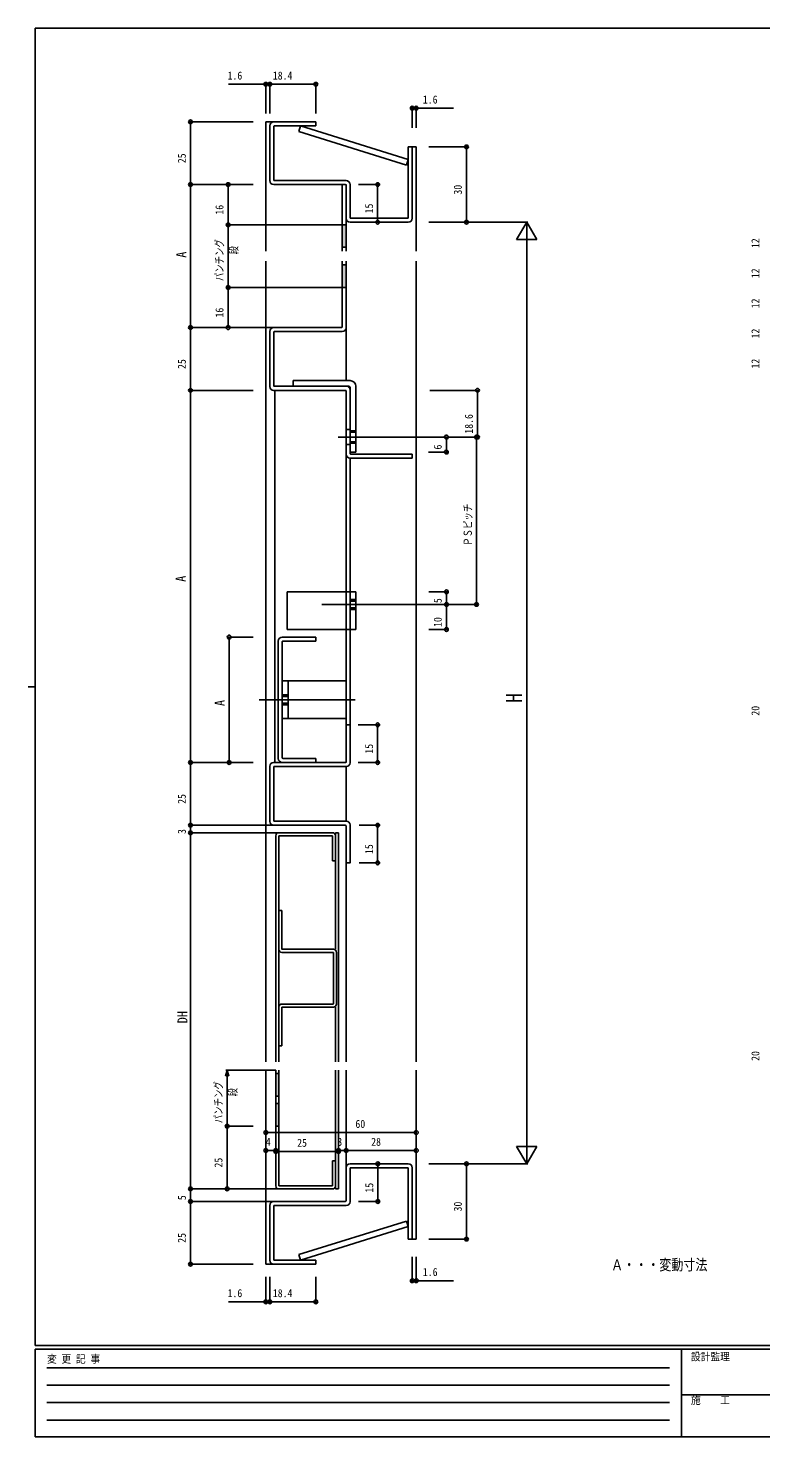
# Model space of a CAD drawing. Units: millimetres, scale not verified. Extents: x -397 to 397, y -282 to 282.
# Drawn here: x -397 to -105, y -282 to 279 of the extents above; entities that cross this region are included whole.
import ezdxf
from ezdxf.enums import TextEntityAlignment as Align

# ---------------------------------------------------------------- set-up
doc = ezdxf.new("R2010")
doc.units = ezdxf.units.MM
doc.header["$LTSCALE"] = 2
for name, color, linetype in [('0-1_USER1', 3, 'Continuous'), ('0-2_YKK_11', 7, 'Continuous'), ('0-3_YKK_12', 2, 'Continuous'), ('0-4_YKK_13', 4, 'Continuous'), ('0-7_YKK_D', 6, 'Continuous'), ('0-8_YKK_ZWAK', 7, 'Continuous')]:
    doc.layers.add(name, color=color, linetype=linetype)
doc.styles.add('ＭＳ ゴシック', font='')
doc.styles.get('ＭＳ ゴシック').set_extended_font_data('MS Gothic')

msp = doc.modelspace()

# ---------------------------------------------------------------- linework, layer by layer
at = {"layer": '0-2_YKK_11'}
for p, q in [((-282.011, 241.965), (-298.811, 241.965)), ((-282.011, 241.965), (-282.011, 240.365)), ((-300.411, 240.365), (-300.411, 218.565)), ((-298.811, 240.165), (-298.811, 218.765)), ((-282.011, 240.365), (-298.611, 240.365)), ((-245.211, 231.965), (-245.211, 203.765)), ((-243.611, 231.965), (-245.211, 231.965)), ((-243.611, 231.965), (-243.611, 203.565)), ((-270.211, 216.965), (-298.811, 216.965)), ((-270.011, 218.565), (-298.611, 218.565)), ((-271.611, 190.465), (-271.611, 216.965)), ((-270.011, 190.465), (-270.011, 216.965)), ((-270.011, 216.765), (-270.011, 203.565)), ((-268.411, 216.965), (-268.411, 203.765)), ((-245.411, 203.565), (-268.211, 203.565)), ((-270.011, 200.965), (-271.611, 200.965)), ((-245.211, 201.965), (-268.411, 201.965)), ((-270.011, 191.965), (-271.611, 191.965)), ((-271.611, 160.165), (-271.611, 186.465)), ((-270.011, 159.865), (-270.011, 186.465)), ((-270.011, 184.965), (-271.611, 184.965)), ((-270.011, 175.965), (-271.611, 175.965)), ((-300.411, 158.465), (-300.411, 136.465)), ((-271.811, 159.965), (-298.911, 159.965)), ((-298.811, 158.165), (-298.811, 136.765)), ((-271.511, 158.365), (-298.611, 158.365)), ((-270.211, 134.965), (-298.911, 134.965)), ((-269.911, 136.565), (-298.611, 136.565)), ((-298.411, 134.965), (-298.411, -13.353)), ((-291.111, 138.865), (-268.411, 138.865)), ((-291.111, 138.865), (-291.111, 136.565)), ((-291.111, 136.565), (-268.911, 136.565)), ((-270.011, 134.765), (-270.011, 109.565)), ((-268.411, 136.065), (-268.411, 109.765)), ((-268.411, 135.065), (-268.411, 111.765)), ((-266.111, 136.565), (-266.111, 110.365)), ((-270.011, 119.365), (-268.411, 119.365)), ((-268.411, 118.865), (-266.111, 118.865)), ((-268.411, 118.265), (-266.111, 118.265)), ((-273.181, 116.365), (-263.358, 116.365)), ((-270.011, 113.365), (-268.411, 113.365)), ((-268.411, 114.465), (-266.111, 114.465)), ((-268.411, 113.865), (-266.111, 113.865)), ((-268.411, 110.365), (-266.111, 110.365)), ((-243.611, 107.965), (-268.411, 107.965)), ((-243.611, 109.565), (-268.211, 109.565)), ((-243.611, 109.565), (-243.611, 107.965)), ((-293.411, 54.647), (-268.411, 54.647)), ((-293.411, 54.647), (-293.411, 39.647)), ((-268.411, 54.647), (-268.411, 39.647)), ((-268.411, 54.647), (-266.111, 54.647)), ((-268.411, 51.647), (-266.111, 51.647)), ((-268.411, 50.947), (-266.111, 50.947)), ((-266.111, 54.647), (-266.111, 39.647)), ((-279.594, 49.647), (-260.776, 49.647)), ((-268.411, 48.347), (-266.111, 48.347)), ((-268.411, 47.647), (-266.111, 47.647)), ((-293.411, 39.647), (-268.411, 39.647)), ((-268.411, 39.647), (-266.111, 39.647)), ((-297.011, 35.047), (-297.011, -11.753)), ((-295.411, 36.647), (-282.011, 36.647)), ((-295.411, 34.847), (-295.411, -11.553)), ((-295.211, 35.047), (-282.011, 35.047)), ((-282.011, 36.647), (-282.011, 35.047)), ((-295.411, 19.147), (-295.411, 4.147)), ((-295.411, 19.147), (-270.011, 19.147)), ((-293.111, 19.147), (-293.111, 4.147)), ((-270.011, 19.147), (-270.011, 4.147)), ((-304.65, 11.647), (-266.349, 11.647)), ((-295.411, 13.647), (-293.111, 13.647)), ((-295.411, 12.947), (-293.111, 12.947)), ((-295.411, 10.347), (-293.111, 10.347)), ((-295.411, 9.647), (-293.111, 9.647)), ((-295.411, 4.147), (-270.011, 4.147)), ((-270.011, -13.153), (-270.011, 1.647)), ((-270.011, 1.647), (-268.411, 1.647)), ((-268.411, -13.453), (-268.411, 1.647)), ((-300.411, -14.853), (-300.411, -36.853)), ((-270.211, -13.353), (-298.911, -13.353)), ((-298.811, -15.153), (-298.811, -36.553)), ((-269.911, -14.953), (-298.611, -14.953)), ((-295.411, -13.353), (-282.011, -13.353)), ((-295.211, -11.753), (-282.011, -11.753)), ((-282.011, -11.753), (-282.011, -13.353)), ((-270.211, -38.353), (-298.911, -38.353)), ((-269.911, -36.753), (-298.611, -36.753)), ((-270.011, -38.553), (-270.011, -53.353)), ((-298.011, -42.553), (-298.011, -132.687)), ((-296.811, -41.353), (-275.411, -41.353)), ((-296.811, -132.687), (-296.811, -42.753)), ((-296.611, -42.553), (-275.611, -42.553)), ((-275.411, -52.553), (-275.411, -42.753)), ((-274.211, -87.816), (-274.211, -41.353)), ((-274.211, -41.353), (-273.011, -41.353)), ((-274.211, -52.553), (-274.211, -42.553)), ((-273.011, -41.353), (-273.011, -132.687)), ((-274.211, -52.553), (-275.411, -52.553)), ((-296.811, -72.316), (-296.811, -87.816)), ((-295.611, -72.316), (-296.811, -72.316)), ((-295.611, -72.316), (-295.611, -87.616)), ((-275.211, -89.016), (-295.611, -89.016)), ((-275.011, -87.816), (-295.411, -87.816)), ((-275.011, -109.416), (-275.011, -89.216)), ((-273.811, -109.616), (-273.811, -89.016)), ((-296.811, -110.816), (-296.811, -126.316)), ((-295.611, -109.616), (-275.211, -109.616)), ((-295.611, -111.016), (-295.611, -126.316)), ((-295.411, -110.816), (-275.011, -110.816)), ((-274.211, -132.687), (-274.211, -110.816)), ((-296.811, -126.316), (-295.611, -126.316)), ((-298.011, -182.096), (-298.011, -135.994)), ((-298.011, -137.296), (-296.811, -137.296)), ((-296.811, -135.994), (-296.811, -181.896)), ((-274.211, -135.994), (-274.211, -183.296)), ((-273.011, -183.296), (-273.011, -135.994)), ((-298.011, -146.296), (-296.811, -146.296)), ((-298.011, -149.296), (-296.811, -149.296)), ((-298.011, -158.296), (-296.811, -158.296)), ((-274.211, -172.096), (-275.411, -172.096)), ((-275.411, -172.096), (-275.411, -181.896)), ((-274.211, -172.096), (-274.211, -182.096)), ((-245.211, -173.296), (-268.411, -173.296)), ((-270.011, -188.096), (-270.011, -174.896)), ((-268.411, -188.396), (-268.411, -175.096)), ((-245.411, -174.896), (-268.211, -174.896)), ((-245.211, -203.296), (-245.211, -175.096)), ((-243.611, -203.296), (-243.611, -174.896)), ((-296.811, -183.296), (-275.411, -183.296)), ((-296.611, -182.096), (-275.611, -182.096)), ((-274.211, -183.296), (-273.011, -183.296)), ((-300.411, -211.696), (-300.411, -189.896)), ((-270.211, -188.296), (-298.811, -188.296)), ((-298.811, -211.496), (-298.811, -190.096)), ((-269.911, -189.896), (-298.611, -189.896)), ((-243.611, -203.296), (-245.211, -203.296)), ((-282.011, -213.296), (-298.811, -213.296)), ((-282.011, -211.696), (-298.611, -211.696)), ((-282.011, -213.296), (-282.011, -211.696))]:
    msp.add_line(p, q, dxfattribs=at)
msp.add_lwpolyline([(-268.411, -38.253), (-268.411, -53.353), (-270.011, -53.353)], dxfattribs=at)
for centre, radius, start, end in [((-298.811, 240.365), 1.6, 90, 180), ((-298.611, 240.165), 0.2, 90, 180), ((-298.811, 218.565), 1.6, 180, 270), ((-298.611, 218.765), 0.2, 180, 270), ((-270.211, 216.765), 0.2, 0, 90), ((-270.011, 216.965), 1.6, 0, 90), ((-268.411, 203.565), 1.6, 180, 270), ((-268.211, 203.765), 0.2, 180, 270), ((-245.411, 203.765), 0.2, 270, 0), ((-245.211, 203.565), 1.6, 270, 0), ((-298.911, 158.465), 1.5, 90, 180), ((-298.611, 158.165), 0.2, 90, 180), ((-271.811, 160.165), 0.2, 270, 0), ((-271.511, 159.865), 1.5, 270, 0), ((-298.911, 136.465), 1.5, 180, 270), ((-298.611, 136.765), 0.2, 180, 270), ((-270.211, 134.765), 0.2, 0, 90), ((-269.911, 135.065), 1.5, 0, 90), ((-268.911, 136.065), 0.5, 0, 90), ((-268.411, 136.565), 2.3, 0, 90), ((-268.411, 109.565), 1.6, 180, 270), ((-268.211, 109.765), 0.2, 180, 270), ((-295.411, 35.047), 1.6, 90, 180), ((-295.211, 34.847), 0.2, 90, 180), ((-298.911, -14.853), 1.5, 90, 180), ((-298.611, -15.153), 0.2, 90, 180), ((-295.411, -11.753), 1.6, 180, 270), ((-295.211, -11.553), 0.2, 180, 270), ((-270.211, -13.153), 0.2, 270, 0), ((-269.911, -13.453), 1.5, 270, 0), ((-298.911, -36.853), 1.5, 180, 270), ((-298.611, -36.553), 0.2, 180, 270), ((-270.211, -38.553), 0.2, 0, 90), ((-269.911, -38.253), 1.5, 0, 90), ((-296.811, -42.553), 1.2, 90, 180), ((-296.611, -42.753), 0.2, 90, 180), ((-275.611, -42.753), 0.2, 0, 90), ((-275.411, -42.553), 1.2, 0, 90), ((-295.611, -87.816), 1.2, 180, 270), ((-295.411, -87.616), 0.2, 180, 270), ((-275.211, -89.216), 0.2, 0, 90), ((-275.011, -89.016), 1.2, 0, 90), ((-295.611, -110.816), 1.2, 90, 180), ((-295.411, -111.016), 0.2, 90, 180), ((-275.211, -109.416), 0.2, 270, 0), ((-275.011, -109.616), 1.2, 270, 0), ((-268.411, -174.896), 1.6, 90, 180), ((-245.211, -174.896), 1.6, 0, 90), ((-268.211, -175.096), 0.2, 90, 180), ((-245.411, -175.096), 0.2, 0, 90), ((-296.811, -182.096), 1.2, 180, 270), ((-296.611, -181.896), 0.2, 180, 270), ((-275.611, -181.896), 0.2, 270, 0), ((-275.411, -182.096), 1.2, 270, 0), ((-298.811, -189.896), 1.6, 90, 180), ((-298.611, -190.096), 0.2, 90, 180), ((-270.211, -188.096), 0.2, 270, 0), ((-269.911, -188.396), 1.5, 270, 0), ((-298.811, -211.696), 1.6, 180, 270), ((-298.611, -211.496), 0.2, 180, 270)]:
    msp.add_arc(centre, radius, start, end, dxfattribs=at)
for points in [[(-271.611, 200.965), (-270.011, 200.965), (-271.611, 191.965), (-270.011, 191.965)], [(-271.611, 184.965), (-270.011, 184.965), (-271.611, 175.965), (-270.011, 175.965)], [(-298.011, -137.296), (-296.811, -137.296), (-298.011, -146.296), (-296.811, -146.296)], [(-298.011, -149.296), (-296.811, -149.296), (-298.011, -158.296), (-296.811, -158.296)]]:
    msp.add_solid(points, dxfattribs=at)
at = {"layer": '0-3_YKK_12'}
for p, q in [((-302.011, 241.965), (-302.011, 190.465)), ((-298.911, 241.965), (-302.011, 241.965)), ((-242.011, 231.965), (-243.611, 231.965)), ((-242.011, 231.965), (-242.011, 190.465)), ((-302.011, 186.465), (-302.011, -132.687)), ((-242.011, 186.465), (-242.011, -132.687)), ((-270.011, 159.865), (-270.011, 138.865)), ((-270.011, 158.365), (-270.011, 138.865)), ((-270.011, 109.565), (-270.011, 0.047)), ((-268.411, 107.965), (-268.411, 1.647)), ((-270.011, -14.953), (-270.011, -36.753)), ((-270.011, -53.353), (-270.011, -132.687)), ((-302.011, -213.296), (-302.011, -135.994)), ((-270.011, -174.896), (-270.011, -135.994)), ((-242.011, -203.296), (-242.011, -135.994)), ((-242.011, -203.296), (-243.611, -203.296)), ((-298.911, -213.296), (-302.011, -213.296))]:
    msp.add_line(p, q, dxfattribs=at)
at = {"layer": '0-4_YKK_13'}
for p, q in [((-288.855, 238.169), (-288.17, 240.365)), ((-245.896, 224.769), (-288.855, 238.169)), ((-245.211, 226.965), (-288.17, 240.365)), ((-245.896, 224.769), (-245.211, 226.965)), ((-245.896, -196.1), (-288.855, -209.5)), ((-245.896, -196.1), (-245.211, -198.296)), ((-245.211, -198.296), (-288.17, -211.696)), ((-288.855, -209.5), (-288.17, -211.696))]:
    msp.add_line(p, q, dxfattribs=at)
at = {"layer": '0-7_YKK_D'}
for p, q in [((-316.911, 256.965), (-302.011, 256.965)), ((-302.011, 245.326), (-302.011, 257.465)), ((-302.011, 256.965), (-300.411, 256.965)), ((-300.411, 245.326), (-300.411, 257.465)), ((-300.411, 245.326), (-300.411, 257.465)), ((-300.411, 256.965), (-282.011, 256.965)), ((-282.011, 245.326), (-282.011, 257.465)), ((-243.611, 239.634), (-243.611, 247.903)), ((-242.011, 247.403), (-243.611, 247.403)), ((-242.011, 239.634), (-242.011, 247.903)), ((-227.111, 247.403), (-242.011, 247.403)), ((-307.011, 241.965), (-332.511, 241.965)), ((-332.011, 241.965), (-332.011, 216.965)), ((-237.011, 231.965), (-221.511, 231.965)), ((-222.011, 231.965), (-222.011, 201.965)), ((-307.011, 216.965), (-332.511, 216.965)), ((-307.011, 216.965), (-332.511, 216.965)), ((-332.011, 216.965), (-332.011, 159.965)), ((-307.011, 216.965), (-317.511, 216.965)), ((-317.011, 216.965), (-317.011, 200.965)), ((-265.016, 216.965), (-256.902, 216.965)), ((-257.402, 216.965), (-257.402, 201.965)), ((-307.011, 200.965), (-317.511, 200.965)), ((-271.611, 200.965), (-317.511, 200.965)), ((-317.011, 200.965), (-317.011, 175.965)), ((-268.411, 201.965), (-256.902, 201.965)), ((-237.011, 201.965), (-197.511, 201.965)), ((-236.808, 201.965), (-221.511, 201.965)), ((-198.011, 201.965), (-202.011, 195.037)), ((-198.011, 201.965), (-198.011, -173.296)), ((-198.011, 201.965), (-194.011, 195.037)), ((-194.011, 195.037), (-202.011, 195.037)), ((-307.011, 175.965), (-317.511, 175.965)), ((-271.611, 175.965), (-317.511, 175.965)), ((-317.011, 175.965), (-317.011, 159.965)), ((-298.911, 159.965), (-332.511, 159.965)), ((-307.011, 159.965), (-332.511, 159.965)), ((-332.011, 159.965), (-332.011, 134.965)), ((-307.011, 159.965), (-317.511, 159.965)), ((-307.011, 134.965), (-332.511, 134.965)), ((-307.011, 134.965), (-332.511, 134.965)), ((-332.011, 134.965), (-332.011, -13.353)), ((-236.611, 134.965), (-217.111, 134.965)), ((-217.611, 134.965), (-217.611, 116.365)), ((-263.358, 116.365), (-217.511, 116.365)), ((-237.113, 116.365), (-229.511, 116.365)), ((-237.011, 116.365), (-217.111, 116.365)), ((-230.011, 110.365), (-230.011, 116.365)), ((-218.011, 116.365), (-218.011, 49.647)), ((-237.113, 110.365), (-229.511, 110.365)), ((-237.011, 54.647), (-229.511, 54.647)), ((-230.011, 54.647), (-230.011, 49.647)), ((-260.776, 49.647), (-229.511, 49.647)), ((-237.011, 49.647), (-217.511, 49.647)), ((-237.011, 49.647), (-229.511, 49.647)), ((-230.011, 49.647), (-230.011, 39.647)), ((-237.011, 39.647), (-229.511, 39.647)), ((-307.011, 36.647), (-317.111, 36.647)), ((-316.611, -13.353), (-316.611, 36.647)), ((-265.119, 1.647), (-256.902, 1.647)), ((-257.402, 1.647), (-257.402, -13.353)), ((-307.011, -13.353), (-332.511, -13.353)), ((-307.011, -13.353), (-332.511, -13.353)), ((-332.011, -13.353), (-332.011, -38.353)), ((-307.011, -13.353), (-317.111, -13.353)), ((-265.119, -13.353), (-256.902, -13.353)), ((-298.911, -38.353), (-332.511, -38.353)), ((-307.011, -38.353), (-332.511, -38.353)), ((-332.011, -38.353), (-332.011, -41.353)), ((-264.779, -38.353), (-256.902, -38.353)), ((-257.402, -38.353), (-257.402, -53.353)), ((-296.811, -41.353), (-332.511, -41.353)), ((-307.011, -41.353), (-332.511, -41.353)), ((-332.011, -41.353), (-332.011, -183.296)), ((-264.779, -53.353), (-256.902, -53.353)), ((-298.011, -135.994), (-317.911, -135.994)), ((-317.411, -135.994), (-317.411, -138.489)), ((-317.411, -158.296), (-317.411, -138.489)), ((-302.011, -135.994), (-302.011, -168.477)), ((-302.011, -135.994), (-302.011, -161.34)), ((-242.011, -135.994), (-242.011, -161.34)), ((-242.011, -135.994), (-242.011, -168.477)), ((-307.011, -158.296), (-317.911, -158.296)), ((-307.411, -158.296), (-317.911, -158.296)), ((-317.411, -183.296), (-317.411, -158.296)), ((-302.011, -160.84), (-242.011, -160.84)), ((-302.011, -167.977), (-298.011, -167.977)), ((-298.011, -182.096), (-298.011, -167.477)), ((-298.011, -182.096), (-298.011, -167.877)), ((-298.011, -168.377), (-273.011, -168.377)), ((-273.011, -183.296), (-273.011, -167.477)), ((-273.011, -183.296), (-273.011, -167.877)), ((-273.011, -167.977), (-270.011, -167.977)), ((-270.011, -174.896), (-270.011, -167.477)), ((-270.011, -174.896), (-270.011, -167.477)), ((-270.011, -167.977), (-242.011, -167.977)), ((-198.011, -173.296), (-202.011, -166.367)), ((-194.011, -166.367), (-202.011, -166.367)), ((-198.011, -173.296), (-194.011, -166.367)), ((-268.411, -173.296), (-256.802, -173.296)), ((-257.302, -173.296), (-257.302, -188.296)), ((-237.011, -173.296), (-197.511, -173.296)), ((-237.011, -173.296), (-221.511, -173.296)), ((-222.011, -203.296), (-222.011, -173.296)), ((-296.811, -183.296), (-332.511, -183.296)), ((-307.011, -183.296), (-332.511, -183.296)), ((-332.011, -183.296), (-332.011, -188.296)), ((-307.011, -183.296), (-317.911, -183.296)), ((-298.811, -188.296), (-332.511, -188.296)), ((-307.011, -188.296), (-332.511, -188.296)), ((-332.011, -188.296), (-332.011, -213.296)), ((-265.016, -188.296), (-256.802, -188.296)), ((-237.011, -203.296), (-221.511, -203.296)), ((-307.011, -213.296), (-332.511, -213.296)), ((-243.611, -210.351), (-243.611, -220.376)), ((-242.011, -210.351), (-242.011, -220.376)), ((-302.011, -218.296), (-302.011, -228.796)), ((-300.411, -218.296), (-300.411, -228.796)), ((-300.411, -218.296), (-300.411, -228.796)), ((-282.011, -218.296), (-282.011, -228.796)), ((-242.011, -219.876), (-243.611, -219.876)), ((-227.111, -219.876), (-242.011, -219.876)), ((-316.911, -228.296), (-302.011, -228.296)), ((-302.011, -228.296), (-300.411, -228.296)), ((-300.411, -228.296), (-282.011, -228.296))]:
    msp.add_line(p, q, dxfattribs=at)
msp.add_lwpolyline([(-318.057, -138.404), (-317.411, -135.994), (-316.766, -138.404)], dxfattribs=at)
for centre in [(-302.011, 256.965), (-300.411, 256.965), (-300.411, 256.965), (-282.011, 256.965), (-243.611, 247.403), (-242.011, 247.403), (-332.011, 241.965), (-222.011, 231.965), (-332.011, 216.965), (-317.011, 216.965), (-257.402, 216.965), (-257.402, 201.965), (-222.011, 201.965), (-317.011, 200.965), (-317.011, 175.965), (-332.011, 159.965), (-317.011, 159.965), (-332.011, 134.965), (-217.611, 134.965), (-230.011, 116.365), (-218.011, 116.365), (-217.611, 116.365), (-230.011, 110.365), (-230.011, 54.647), (-230.011, 49.647), (-218.011, 49.647), (-230.011, 39.647), (-316.611, 36.647), (-257.402, 1.647), (-332.011, -13.353), (-316.611, -13.353), (-257.402, -13.353), (-332.011, -38.353), (-257.402, -38.353), (-332.011, -41.353), (-257.402, -53.353), (-317.411, -158.296), (-302.011, -160.84), (-242.011, -160.84), (-302.011, -167.977), (-298.011, -167.977), (-298.011, -168.377), (-273.011, -167.977), (-273.011, -168.377), (-270.011, -167.977), (-270.011, -167.977), (-242.011, -167.977), (-257.302, -173.296), (-222.011, -173.296), (-332.011, -183.296), (-317.411, -183.296), (-332.011, -188.296), (-257.302, -188.296), (-222.011, -203.296), (-332.011, -213.296), (-243.611, -219.876), (-242.011, -219.876), (-302.011, -228.296), (-300.411, -228.296), (-300.411, -228.296), (-282.011, -228.296)]:
    msp.add_circle(centre, 0.75, dxfattribs=at)
at = {"layer": '0-8_YKK_ZWAK'}
for p, q in [((376.1, 279.3), (-393.9, 279.3)), ((-393.9, -245.7), (-393.9, 279.3)), ((-396.7, 16.8), (-393.9, 16.8)), ((376.1, -245.7), (-393.9, -245.7)), ((338.3, -247.1), (-393.9, -247.1)), ((-393.9, -282.1), (-393.9, -247.1)), ((-136.3, -247.1), (-136.3, -282.1)), ((-389.301, -254.612), (-141.109, -254.612)), ((-389.301, -261.541), (-141.109, -261.541)), ((-389.301, -268.47), (-141.109, -268.47)), ((-136.3, -265.299), (-7.5, -265.299)), ((-389.301, -275.398), (-141.109, -275.398)), ((-393.9, -282.1), (338.3, -282.1))]:
    msp.add_line(p, q, dxfattribs=at)

# ---------------------------------------------------------------- texts
at = {"layer": '0-1_USER1', "style": 'ＭＳ ゴシック', "width": 0.8}
msp.add_text('Ａ・・・変動寸法', height=4.399, dxfattribs=at).set_placement((-164.361, -217.051), align=Align.BOTTOM_LEFT)
at = {"layer": '0-7_YKK_D', "style": 'ＭＳ ゴシック', "width": 0.9}
for s, p in [('1.6', (-317.223, 257.865)), ('18.4', (-299.193, 257.865)), ('1.6', (-239.393, 248.303)), ('60', (-266.275, -159.94)), ('4', (-301.993, -167.077)), ('25', (-289.493, -167.477)), ('3', (-273.493, -167.077)), ('28', (-259.993, -167.077)), ('1.6', (-239.393, -218.976)), ('1.6', (-317.223, -227.396)), ('18.4', (-299.193, -227.396))]:
    msp.add_text(s, height=3.189, dxfattribs=at).set_placement(p, align=Align.BOTTOM_LEFT)
at = {"layer": '0-7_YKK_D', "style": 'ＭＳ ゴシック'}
for s, height, width, p in [('25', 3.189, 0.9, (-332.911, 225.483)), ('30', 3.189, 0.9, (-222.911, 212.983)), ('16', 3.189, 0.9, (-317.911, 204.983)), ('15', 3.189, 0.9, (-258.302, 205.483)), ('パンチング', 3.189, 0.75, (-317.911, 178.483)), ('\u3000\u3000段', 3.189, 0.75, (-312.211, 182.483)), ('12', 3.189, 0.9, (-104.309, 191.653)), ('A', 3.981, 0.9, (-332.485, 187.811)), ('12', 3.189, 0.9, (-104.309, 179.653)), ('12', 3.189, 0.9, (-104.309, 167.653)), ('16', 3.189, 0.9, (-317.911, 163.983)), ('12', 3.189, 0.9, (-104.309, 155.653)), ('25', 3.189, 0.9, (-332.911, 143.483)), ('12', 3.189, 0.9, (-104.309, 143.653)), ('18.6', 3.189, 0.9, (-218.511, 117.683)), ('6', 3.189, 0.9, (-230.911, 111.383)), ('ＰＳピッチ', 3.189, 0.75, (-218.911, 73.024)), ('A', 3.981, 0.9, (-332.695, 58.649)), ('5', 3.189, 0.9, (-230.911, 50.165)), ('10', 3.189, 0.9, (-230.911, 40.665)), ('A', 3.981, 0.9, (-317.166, 9.136)), ('H', 6.378, 0.9, (-198.011, 10.426)), ('20', 3.189, 0.9, (-104.307, 5.311)), ('15', 3.189, 0.9, (-258.302, -9.835)), ('25', 3.189, 0.9, (-332.911, -29.835)), ('3', 3.189, 0.9, (-332.911, -41.835)), ('15', 3.189, 0.9, (-258.302, -49.835)), ('DH', 3.981, 0.9, (-332.011, -117.288)), ('20', 3.189, 0.9, (-104.307, -132.277)), ('パンチング', 3.189, 0.75, (-318.311, -157.127)), ('\u3000\u3000段', 3.189, 0.75, (-312.611, -153.127)), ('25', 3.189, 0.9, (-318.311, -174.777)), ('15', 3.189, 0.9, (-258.202, -184.777)), ('5', 3.189, 0.9, (-332.911, -187.777)), ('30', 3.189, 0.9, (-222.911, -192.277)), ('25', 3.189, 0.9, (-332.911, -204.777))]:
    msp.add_text(s, height=height, rotation=90, dxfattribs=dict(at, width=width)).set_placement(p, align=Align.BOTTOM_LEFT)
at = {"layer": '0-8_YKK_ZWAK', "style": 'ＭＳ ゴシック', "width": 0.9}
for s, p in [('変 更 記 事', (-389.186, -253.547)), ('設計監理', (-132.531, -252.633)), ('施\u3000\u3000工', (-132.531, -269.954))]:
    msp.add_text(s, height=3.079, dxfattribs=at).set_placement(p, align=Align.BOTTOM_LEFT)

doc.saveas('drawing.dxf')
